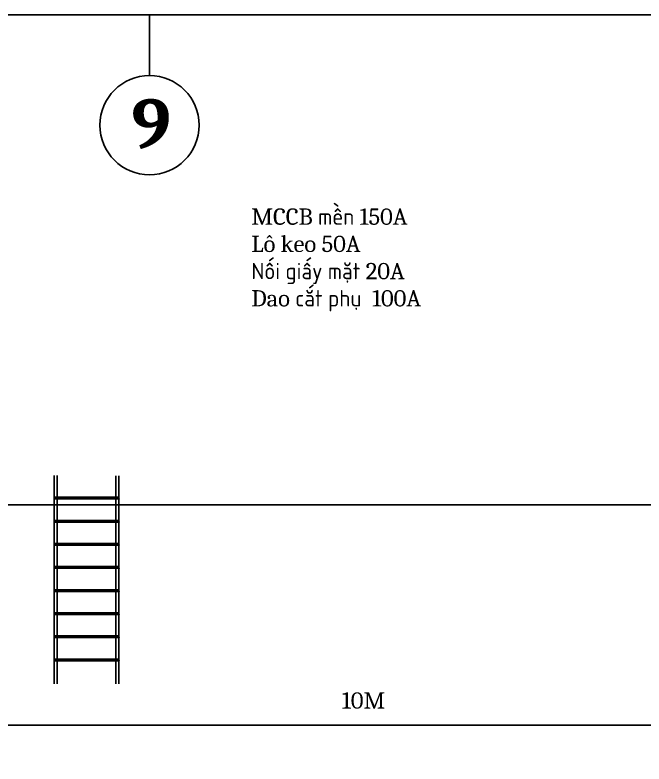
# Model space of a CAD drawing. Extents: x 223136 to 348136, y -32544 to -4064.
# Drawn here: x 284488 to 292189, y -13238 to -4064 of the extents above; entities that cross this region are included whole.
import ezdxf

# ---------------------------------------------------------------- set-up
doc = ezdxf.new("R2010")
doc.units = 0
doc.header["$LTSCALE"] = 20
doc.header["$MEASUREMENT"] = 0
doc.layers.add('6', color=6, linetype='Continuous')
doc.layers.add('Cuasau', color=10, linetype='Continuous')

msp = doc.modelspace()

# ---------------------------------------------------------------- hatches: boundary and pattern name
at = {"layer": '6', "linetype": 'ByBlock'}
h = msp.add_hatch(dxfattribs=at)
h.set_pattern_fill('ANSI32', color=8, scale=150)
h.paths.add_polyline_path([(293100, -16999.533), (287251.209, -16999.533), (287249.759, -17000.314), (287249.759, -17259.943), (293100, -17259.943)])
h.paths.add_polyline_path([(294444.5, -16999.533), (293100, -16999.533), (293100, -17259.943), (294444.5, -17259.943)])
h.paths.add_polyline_path([(310271, -16999.533), (294444.5, -16999.533), (294444.5, -17259.943), (309914.14, -17259.943), (310271, -17254.453)])
h.paths.add_polyline_path([(286789.377, -17508.211), (287249.759, -17259.943), (287249.759, -17000.314), (287053.524, -17106.068, -0.13546268), (286835.276, -17223.685), (286191.122, -17570.829), (286191.122, -17830.829), (286309.783, -17766.839, -0.32282317)])
h.paths.add_polyline_path([(286789.377, -17508.211, 0.32282317), (286309.783, -17766.839)], flags=17)
h.paths.add_polyline_path([(322538.455, -16999.533), (310271, -16999.533), (310271, -17259.943), (322831.71, -17259.943, -0.04704161)])
h.paths.add_polyline_path([(326394.5, -16999.533), (322538.455, -16999.533, 0.04704161), (322831.71, -17259.943), (325448.278, -17259.943), (325872.486, -17253.417, -0.002625), (326263.232, -17249.457, -0.01148433), (326394.5, -17251.831)])
h.paths.add_polyline_path([(289265.28, -20791.194), (291669.118, -20791.194), (291669.118, -20010.141), (289265.28, -20010.141)], flags=9)
h.paths.add_polyline_path([(289242.056, -21672.469), (290963.634, -21672.469), (290963.634, -20891.416), (289242.056, -20891.416)], flags=9)
h.paths.add_polyline_path([(341793.609, -14897.652), (343381.371, -14897.652), (343381.371, -14116.599), (341793.609, -14116.599)], flags=9)
h.paths.add_polyline_path([(326496.976, -14897.652), (328084.739, -14897.652), (328084.739, -14116.599), (326496.976, -14116.599)], flags=9)
h.paths.add_polyline_path([(341485.618, -12728.635), (342216.755, -12728.635), (342216.755, -12280.916), (341485.618, -12280.916)], flags=9)
h.paths.add_polyline_path([(334494.455, -12728.635), (335389.821, -12728.635), (335389.821, -12280.916), (334494.455, -12280.916)], flags=9)
h.paths.add_polyline_path([(341228.274, -11323.157), (341959.411, -11323.157), (341959.411, -10875.438), (341228.274, -10875.438)], flags=9)
h.paths.add_polyline_path([(310492.266, -14654.818), (312698.276, -14654.818), (312698.276, -14207.099), (310492.266, -14207.099)], flags=9)
h.paths.add_polyline_path([(341101.91, -22162.655), (341846.624, -22162.655), (341846.624, -21938.795), (341101.91, -21938.795)], flags=9)
h.paths.add_polyline_path([(325532.287, -22162.655), (326284.242, -22162.655), (326284.242, -21938.795), (325532.287, -21938.795)], flags=9)
h.paths.add_polyline_path([(309518.361, -22162.655), (310264.958, -22162.655), (310264.958, -21938.795), (309518.361, -21938.795)], flags=9)
h.paths.add_polyline_path([(292477.274, -22003.036), (293529.88, -22003.036), (293529.88, -21779.176), (292477.274, -21779.176)], flags=9)
h.paths.add_polyline_path([(282411.597, -22165.913), (282985.42, -22165.913), (282985.42, -21942.054), (282411.597, -21942.054)], flags=9)
h.paths.add_polyline_path([(257550.171, -22130.394), (258652.67, -22130.394), (258652.67, -21906.534), (257550.171, -21906.534)], flags=9)
h.paths.add_polyline_path([(257076.65, -22130.504), (257461.407, -22130.504), (257461.407, -21906.644), (257076.65, -21906.644)], flags=9)
h.paths.add_polyline_path([(243783.632, -22162.655), (244685.913, -22162.655), (244685.913, -21938.795), (243783.632, -21938.795)], flags=9)

# ---------------------------------------------------------------- linework, layer by layer
at = {"linetype": 'ByBlock'}
for p, q in [((348135.508, -4063.542), (223135.508, -4063.542)), ((286135.508, -4063.542), (286135.508, -4805.587)), ((223135.508, -10063.875), (348135.508, -10063.875))]:
    msp.add_line(p, q, dxfattribs=at)
msp.add_lwpolyline([(223135.508, -25702.311), (348135.508, -25702.311), (348135.508, -4063.542), (223135.508, -4063.542)], close=True, dxfattribs=at)
msp.add_circle((286135.508, -5413.612), 608.025, dxfattribs=at)
at = {"layer": '6', "linetype": 'ByBlock'}
for p, q in [((284966.5, -9703.141), (284966.5, -12256)), ((284966.5, -9703.141), (284966.5, -12256)), ((285006.5, -9703.141), (285006.5, -12256)), ((285721.554, -12256), (285721.554, -9707.749)), ((285761.554, -12256), (285761.554, -9707.749)), ((285761.554, -9970.888), (284966.5, -9970.888)), ((285761.554, -9990.888), (284966.5, -9990.888)), ((285761.554, -10254.027), (284966.5, -10254.027)), ((285761.554, -10274.027), (284966.5, -10274.027)), ((285761.554, -10537.166), (284966.5, -10537.166)), ((285761.554, -10557.166), (284966.5, -10557.166)), ((285761.554, -10820.305), (284966.5, -10820.305)), ((285761.554, -10840.305), (284966.5, -10840.305)), ((285761.554, -11103.444), (284966.5, -11103.444)), ((285761.554, -11123.444), (284966.5, -11123.444)), ((285761.554, -11386.583), (284966.5, -11386.583)), ((285761.554, -11406.583), (284966.5, -11406.583)), ((285761.554, -11669.722), (284966.5, -11669.722)), ((285761.554, -11689.722), (284966.5, -11689.722)), ((285761.554, -11952.861), (284966.5, -11952.861)), ((285761.554, -11972.861), (284966.5, -11972.861))]:
    msp.add_line(p, q, dxfattribs=at)
for p in [(285761.554, -9990.888), (285761.554, -10274.027), (285761.554, -10557.166), (285761.554, -10840.305), (285761.554, -11123.444), (285761.554, -11406.583), (285761.554, -11689.722), (285761.554, -11972.861)]:
    msp.add_point(p, dxfattribs=at)
at = {"layer": 'Cuasau', "linetype": 'ByBlock'}
msp.add_line((292988, -12764.285), (283288.5, -12764.285), dxfattribs=at)

# ---------------------------------------------------------------- texts
at = {"linetype": 'ByBlock', "insert": (285754.851, -5096.016), "char_height": 600, "attachment_point": 1}
msp.add_mtext_dynamic_manual_height_columns('\\pi159.8116;{\\fCambria|b1|i0|c0|p18;9}', width=761.31417, gutter_width=0.4, heights=[0], dxfattribs=at)
at = {"layer": 'Cuasau', "color": 2, "linetype": 'ByBlock', "true_color": 0xf1eb1f, "char_height": 200, "attachment_point": 1}
for s, width, heights, insert in [('{\\fCambria|b0|i0|c0|p18;MCCB mền 150A\\PLô keo 50A\\PNối giấy mặt 20A\\PDao cắt phụ  100A}', 3865, [2687.15], (287381.5, -6433.35)), ('\\pi431.26075;{\\fCambria|b0|i0|c0|p18;10M}', 1389.53091, [0], (288059.5, -12359.486))]:
    msp.add_mtext_dynamic_manual_height_columns(s, width=width, gutter_width=1, heights=heights, dxfattribs=dict(at, insert=insert))

doc.saveas('drawing.dxf')
